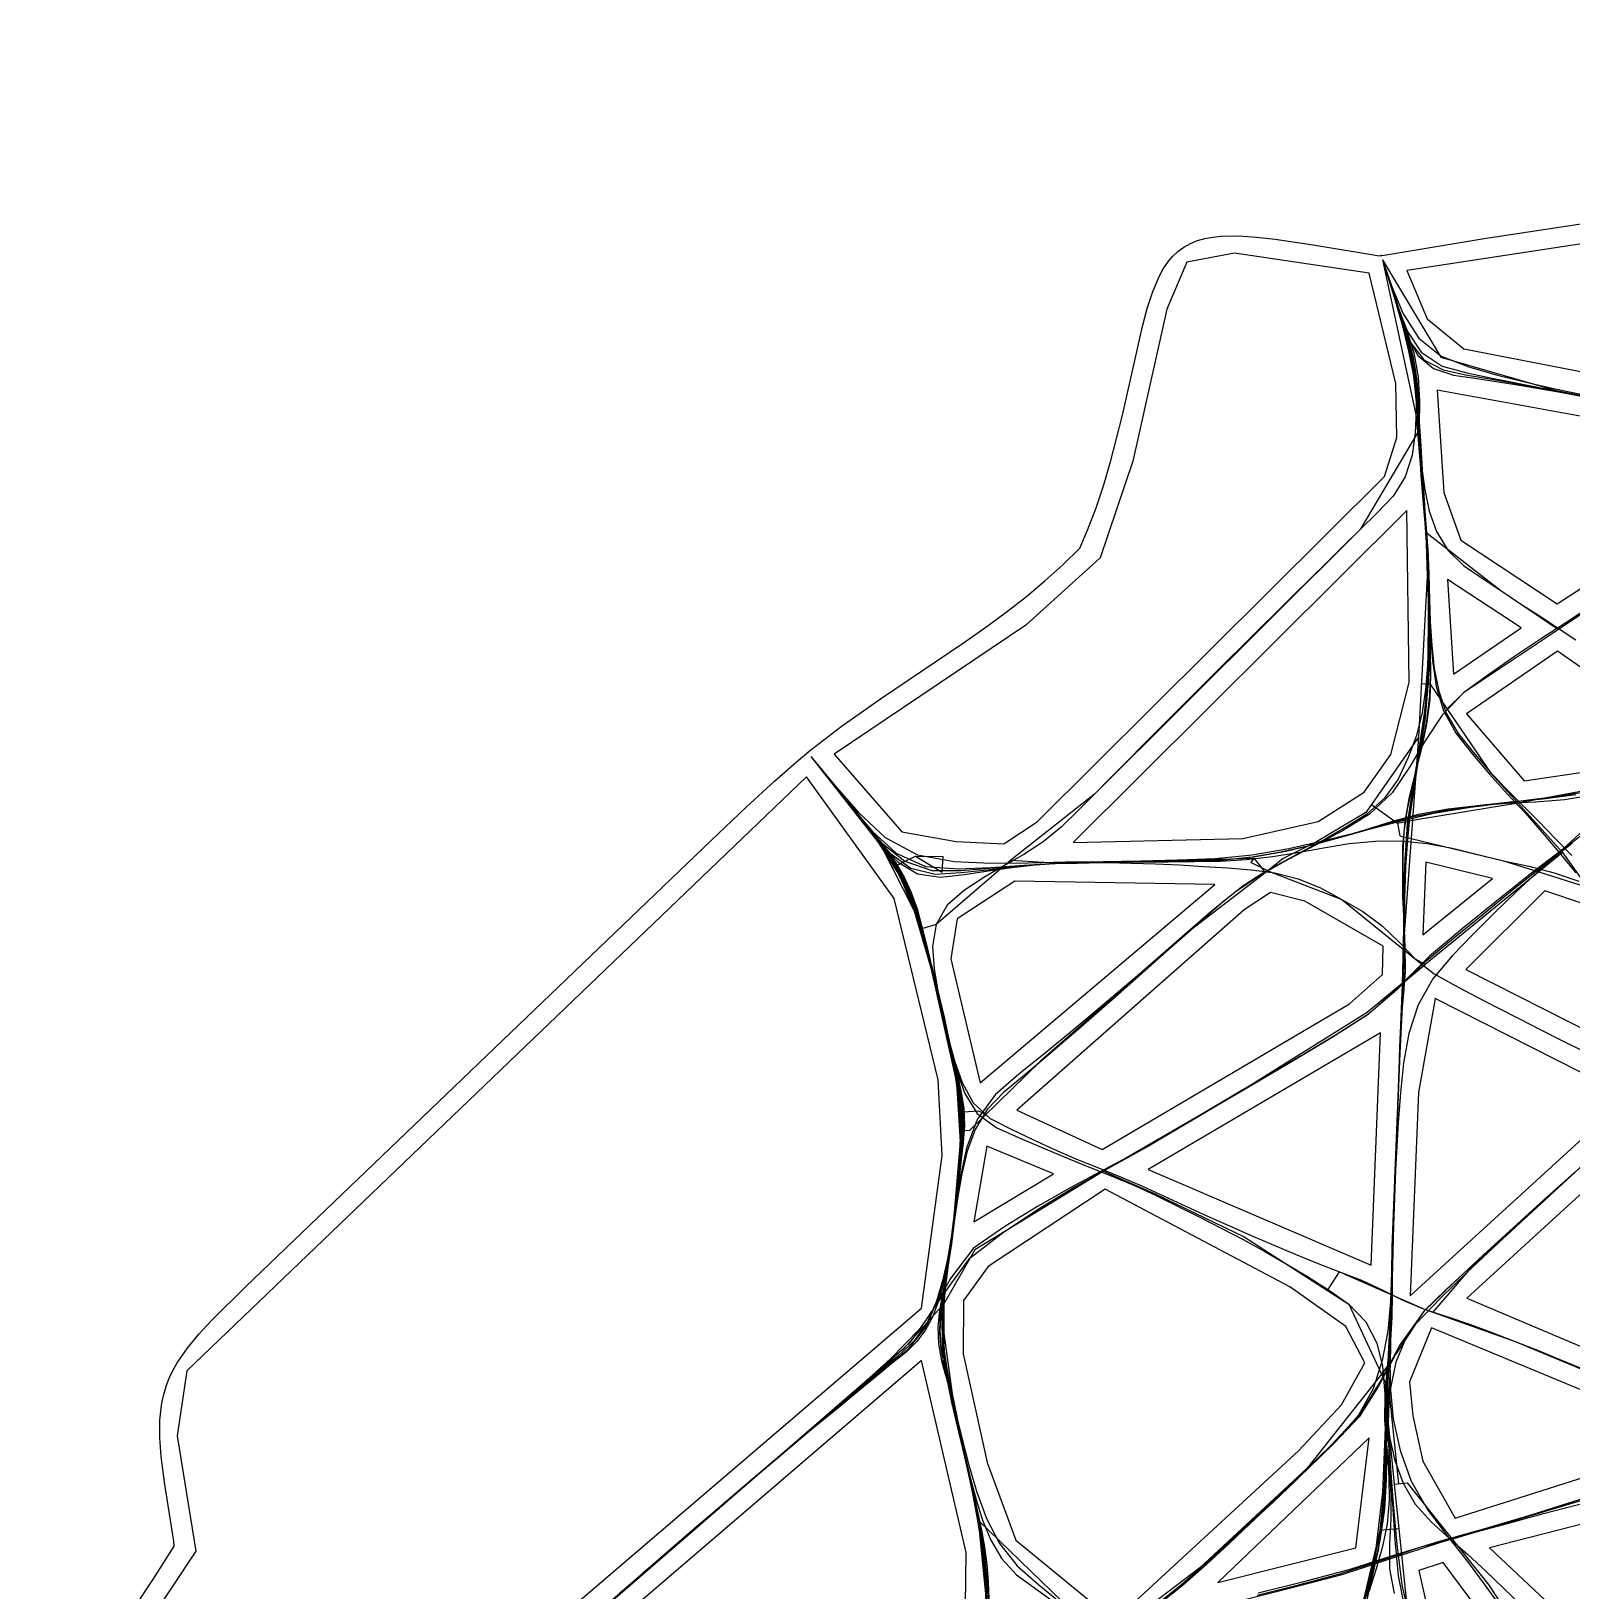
# Model space of a CAD drawing. Header units: metres. Extents: x 465982 to 489928, y 209046 to 231790.
# Drawn here: x 466411 to 471597, y 222026 to 227276 of the extents above; entities that cross this region are included whole.
import ezdxf

# ---------------------------------------------------------------- set-up
doc = ezdxf.new("R2010")
doc.units = ezdxf.units.M
for name, color, linetype in [('ANCHORS_OUTSIDE', 30, 'CONTINUOUS'), ('CELL', 1, 'CONTINUOUS'), ('WOOL_PARCELS', 32, 'CONTINUOUS'), ('WOOL_ROADS_L1', 30, 'CONTINUOUS'), ('WOOL_ROADS_L2', 94, 'CONTINUOUS'), ('WOOL_THREADS', 8, 'CONTINUOUS')]:
    doc.layers.add(name, color=color, linetype=linetype)

msp = doc.modelspace()

# ---------------------------------------------------------------- linework, layer by layer
at = {"layer": 'ANCHORS_OUTSIDE'}
for p in [(470954.68, 226520.677), (469024.875, 224847.694)]:
    msp.add_point(p, dxfattribs=at)
at = {"layer": 'CELL'}
msp.add_lwpolyline([(466616.99, 221756.35), (466822.83, 222066.57), (466891.75, 222175.64), (466891.64, 222193.18), (466860.98, 222383.84), (466848.87, 222478.32), (466844.28, 222540.22), (466844.39, 222600.57), (466846.78, 222629.98), (466850.98, 222658.79), (466857.16, 222686.95), (466865.38, 222714.42), (466875.7, 222741.2), (466888.06, 222767.3), (466902.35, 222792.76), (466936.08, 222841.98), (466975.22, 222889.39), (467017.99, 222935.6), (467132.16, 223048.71), (468700.28, 224551.69), (468817.7, 224663.39), (468912.82, 224751.31), (468985.78, 224815.27), (469035.54, 224856.54), (469137.96, 224935.45), (469270.27, 225028.69), (469552.48, 225218.99), (469631.85, 225275.19), (469696.94, 225323.49), (469760.78, 225373.42), (469823.03, 225425.32), (469883.27, 225479.53), (469941.16, 225536.25), (469966.65, 225595.87), (469995.35, 225671.66), (470021.12, 225748.5), (470044.29, 225826.16), (470084.75, 225983.12), (470151.91, 226282.09), (470167.83, 226342.61), (470186.26, 226400.11), (470208.63, 226452.69), (470221.79, 226476.48), (470236.49, 226498.24), (470252.88, 226517.76), (470271.06, 226534.87), (470291.06, 226549.47), (470312.86, 226561.53), (470336.39, 226571.08), (470361.53, 226578.24), (470388.11, 226583.2), (470415.93, 226586.16), (470474.51, 226587.09), (470535.78, 226583.09), (470598.55, 226575.92), (470725.85, 226557.01), (470949.58, 226520.15), (470965.73, 226521.82), (471301.4, 226577.8), (471894.29, 226668.43)], dxfattribs=at)
at = {"layer": 'WOOL_PARCELS'}
for points in [[(472349.991, 225989.672), (472769.042, 226008.275), (473030.272, 226113.405), (473306.573, 226303.576), (473378.296, 226470.309), (473414.993, 226685.304), (473429.748, 226985.09), (473398.955, 227276.075), (473137.707, 227167.406), (472861.161, 226792.102), (472247.364, 226654.428), (471041.271, 226470.063), (471109.678, 226307.295), (471233.415, 226206.858)], [(469524.92, 224548.115), (469685.369, 224540.8), (469797.425, 224614.532), (470965.953, 225777.186), (471007.353, 225908.691), (471004.401, 226089.543), (470915.185, 226460.954), (470460.921, 226528.434), (470301.196, 226498.628), (470233.874, 226340.391), (470119.012, 225829.07), (470009.596, 225502.816), (469758.572, 225276.919), (469113.357, 224841.838), (469341.231, 224580.328)], [(471547.051, 225347.916), (472270.927, 225818.795), (471871.523, 225935.693), (471143.208, 226067.553), (471165.819, 225723.316), (471222.949, 225562.544)], [(469918.488, 224545.412), (470489.884, 224558.145), (470742.913, 224616.084), (470898.41, 224714.592), (470988.171, 224841.336), (471049.102, 225083.021), (471041.626, 225662.904)], [(471198.655, 225111.19), (471425.839, 225267.003), (471178.917, 225430.52)], [(471436.494, 224752.637), (471808.553, 224807.519), (471942.222, 224914.726), (471548.95, 225188.482), (471242.314, 224978.177)], [(466495.071, 219857.942), (466723.556, 219848.859), (468004.239, 221776.227), (469408.378, 222977.475), (469477.343, 223490.936), (469463.434, 223745.771), (469315.339, 224356.178), (469021.039, 224766.052), (466934.547, 222766.233), (466902.687, 222547.692), (466965.116, 222159.477), (466539.773, 221518.446), (466410.948, 221142.919)], [(471095.947, 224234.121), (471329.993, 224423.514), (471105.366, 224478.354)], [(469605.096, 223735.964), (470395.549, 224403.991), (469722.537, 224415.095), (469528.146, 224288.398), (469506.292, 224152.94)], [(470016.541, 223511.196), (470849.104, 224001.213), (470959.603, 224100.451), (470961.616, 224195.574), (470698.313, 224347.901), (470582.133, 224377.015), (470494.01, 224317.663), (469728.803, 223643.61)], [(471639.848, 224337.55), (471505.785, 224381.917), (471240.65, 224117.86), (471940.23, 223762.608)], [(471052.711, 223018.894), (471787.613, 223689.388), (471137.329, 224019.607), (471081.296, 223702.977)], [(470921.231, 223121.929), (470953.232, 223904.596), (470170.33, 223444.087)], [(472181.897, 222613.82), (472339.12, 222693.45), (472431.888, 222848.732), (472416.83, 222954.182), (472084.745, 223541.994), (471922.957, 223632.098), (471243.562, 223011.278)], [(469583.814, 223268.324), (469852.136, 223429.603), (469628.268, 223522.782)], [(470055.88, 221924.61), (470677.117, 222496.662), (470821.683, 222651.731), (470899.645, 222793.351), (470836.049, 222915.432), (470647.764, 223048.807), (470025.845, 223377.337), (469631.926, 223117.672), (469548.89, 223003.587), (469547.934, 222823.571), (469628.526, 222457.561), (469725.167, 222196.643)], [(471204.589, 222270.241), (472033.294, 222534.359), (471124.908, 222911.055), (471050.967, 222729.726), (471061.588, 222615.014), (471095.315, 222462.634)], [(467999.342, 220351.316), (468760.246, 220869.658), (469275.113, 221285.796), (469458.518, 221489.045), (469552.749, 221712.676), (469558.551, 222154.989), (469407.992, 222801.132), (468061.851, 221646.903), (468037.306, 221362.661)], [(470405.616, 222054.268), (470869.344, 222170.05), (470915.032, 222540.91)], [(471565.398, 221939.81), (471746.29, 221993.218), (472041.995, 222355.707), (471319.342, 222170.549)], [(471140.653, 221834.83), (471339.087, 221885.556), (471163.734, 222121.018), (471082.342, 222094.648)]]:
    msp.add_lwpolyline(points, close=True, dxfattribs=at)
at = {"layer": 'WOOL_ROADS_L1'}
for points in [[(470959.491, 226506.451), (471073.412, 225980.526), (471105.07, 225589.508), (471109.885, 225440.183), (471080.457, 224899.499), (471031.524, 224220.031), (470991.727, 223131.391), (470985.573, 222794.956), (470978.15, 222589.754), (470999.249, 222384.366), (471042.102, 222388.768), (471318.809, 222043.66), (471559.689, 221669.14), (472065.12, 220833.712)], [(469035.578, 224834.526), (469273.203, 224531.431), (469383.285, 224314.359), (469439.202, 224123.032), (469526.167, 223737.13), (469538.337, 223537.692), (469516.724, 223286.751), (469491.716, 223089.555), (469482.557, 222992.282), (469483.324, 222892.592), (469511.522, 222689.3), (469598.789, 222263.793), (469623.625, 222015.31), (469628.832, 221802.004), (469591.158, 221610.374), (469673.484, 221594.189), (469778.622, 221445.158), (469939.73, 221189.585), (470227.326, 220720.988), (470337.839, 220533.76)]]:
    msp.add_lwpolyline(points, dxfattribs=at)
at = {"layer": 'WOOL_ROADS_L2'}
for points in [[(470959.491, 226506.451), (471156.413, 226178.908), (471539.376, 226067.416), (472028.141, 225970.37), (472197.704, 225951.686)], [(471077.253, 225923.613), (470884.872, 225598.499), (469989.817, 224707.804), (469709.076, 224484.884)], [(472389.125, 225804.987), (472021.616, 225576.46), (471552.043, 225262.476)], [(471105.07, 225589.508), (471357.762, 225392.676), (471552.043, 225262.476)], [(471552.043, 225262.476), (471232.119, 225048.556)], [(471089.01, 225079.631), (471120.564, 225077.804), (471324.047, 224778.12), (471414.96, 224678.115)], [(471232.119, 225048.556), (471177.238, 224994.335)], [(471080.457, 224899.499), (470922.539, 224672.699)], [(471414.96, 224678.115), (471855.63, 224760.1)], [(470922.539, 224672.699), (470903.448, 224645.614), (470737.58, 224547.419), (470625.531, 224490.672), (470573.345, 224449.317)], [(470922.539, 224672.699), (471009.912, 224609.46)], [(471060.358, 224619.826), (471414.96, 224678.115)], [(471414.96, 224678.115), (471565.972, 224510.69)], [(471009.912, 224609.46), (471034.016, 224614.424)], [(471009.912, 224609.46), (471018.354, 224566.906)], [(471034.016, 224614.424), (471060.358, 224619.826)], [(471018.354, 224566.906), (471055.893, 224557.926)], [(471055.893, 224557.926), (471366.756, 224483.56), (471486.149, 224446.103)], [(471565.972, 224510.69), (471486.149, 224446.103)], [(471565.972, 224510.69), (471627.139, 224425.339)], [(469309.267, 224460.316), (469388.061, 224499.089)], [(469388.061, 224499.089), (469480.223, 224497.916)], [(469388.061, 224499.089), (469477.194, 224444.729)], [(469709.076, 224484.884), (469456.84, 224268.293)], [(469477.194, 224444.729), (469480.223, 224497.916)], [(469709.076, 224484.884), (469893.707, 224474.37), (470526.614, 224492.423)], [(470526.614, 224492.423), (470516.385, 224476.999)], [(470573.345, 224449.317), (470516.385, 224476.999)], [(470526.614, 224492.423), (470548.578, 224464.02)], [(470548.578, 224464.02), (470564.896, 224442.815)], [(470573.345, 224449.317), (470302.236, 224240.676), (469809, 223809.938), (469569.754, 223575.641)], [(470573.345, 224449.317), (470823.082, 224353.347), (471071.035, 224152.122)], [(471486.149, 224446.103), (471102.765, 224133.893)], [(471486.149, 224446.103), (471648.884, 224395.048)], [(469456.84, 224268.293), (469401.477, 224252.113)], [(471026.052, 224070.336), (471102.765, 224133.893), (471071.035, 224152.122)], [(471026.052, 224070.336), (470907.976, 223972.51), (470471.1, 223700.109), (470020.26, 223437.903)], [(472006.741, 223777.139), (471622.536, 223448.268), (471249.895, 223104.745), (471129.426, 222963.421), (471406.685, 222865.572), (472076.831, 222585.144)], [(469532.28, 223636.956), (469599.908, 223641.083)], [(469599.908, 223641.083), (469623.895, 223628.663)], [(469569.754, 223575.641), (469536.147, 223573.591)], [(470020.26, 223437.903), (469587.519, 223174.005), (469482.557, 222992.282)], [(470020.26, 223437.903), (470194.787, 223362.354), (470493.821, 223216.865), (470774, 223036.933)], [(470774, 223036.933), (470814.367, 223099.789), (471103.241, 222972.662)], [(470774, 223036.933), (470846.478, 222990.387), (470955.992, 222755.3)], [(469482.557, 222992.282), (469349.536, 222842.167), (467999.439, 221673.833), (467829.227, 221390.039)], [(471103.241, 222972.662), (471129.426, 222963.421)], [(470985.573, 222794.956), (470955.992, 222755.3)], [(470955.992, 222755.3), (470706.263, 222438.156), (470344.239, 222103.048), (470026.08, 221860.994)], [(470955.992, 222755.3), (470980.956, 222701.71)], [(470980.956, 222701.71), (471013.407, 222385.821)], [(471193.497, 222199.948), (471755.603, 222367.888), (472178.349, 222547.591)], [(470999.249, 222384.366), (471014.602, 222234.915)], [(469598.789, 222263.793), (469951.578, 221920.792), (470026.08, 221860.994)], [(471014.602, 222234.915), (470950.335, 222228.313), (470821.076, 221680.873)], [(471014.602, 222234.915), (471047.989, 221909.9), (471178.822, 221342.469)], [(470924.932, 222120.725), (471023.35, 222149.757)]]:
    msp.add_lwpolyline(points, dxfattribs=at)
at = {"layer": 'WOOL_THREADS'}
for points in [[(470959.491, 226506.451), (470983.381, 226433.867), (471006.578, 226363.056), (471028.656, 226293.171), (471048.86, 226222.378), (471063.834, 226149.802), (471071.835, 226075.333), (471073.069, 225999.749), (471069.555, 225924.163), (471059.01, 225849.013), (471036.116, 225776.294), (470995.555, 225710.884), (470940.95, 225654.011), (470884.872, 225598.499), (470828.634, 225543.146), (470772.396, 225487.786), (470716.185, 225432.4), (470660.007, 225376.976), (470603.868, 225321.511), (470547.772, 225266.002), (470491.722, 225210.444), (470435.722, 225154.833), (470379.774, 225099.166), (470323.881, 225043.442), (470268.044, 224987.659), (470212.269, 224931.816), (470156.558, 224875.91), (470100.914, 224819.937), (470045.338, 224763.898), (469989.817, 224707.804), (469934.275, 224651.726), (469878.114, 224596.287), (469817.243, 224547.138), (469752.282, 224504.394), (469685.054, 224465.809), (469618.042, 224427.194), (469553.11, 224384.873), (469493.889, 224334.42), (469456.84, 224268.293), (469444.947, 224194.573), (469450.004, 224119.864), (469462.546, 224045.804), (469477.819, 223972.138), (469494.194, 223898.189), (469510.789, 223824.248), (469526.639, 223750.19), (469538.747, 223675.719), (469543.672, 223600.579), (469542.203, 223524.97), (469535.82, 223449.287), (469527.986, 223373.666), (469519.265, 223298.296), (469509.114, 223222.714), (469496.542, 223147.86), (469480.207, 223073.655), (469458.235, 223000.475), (469427.479, 222930.178), (469382.957, 222867.142), (469325.81, 222813.004), (469265.275, 222761.499), (469204.479, 222710.376), (469143.638, 222659.249), (469082.966, 222608.224), (469022.221, 222557.03), (468961.53, 222505.764), (468900.908, 222454.408), (468840.516, 222403.056), (468780.14, 222351.548), (468719.793, 222299.915), (468659.494, 222248.166), (468599.44, 222196.473), (468539.358, 222144.614), (468479.346, 222092.672), (468419.319, 222040.584), (468359.479, 221988.536)], [(470959.491, 226506.451), (470983.64, 226432.908), (471007.054, 226361.064), (471029.267, 226289.96), (471049.595, 226217.763), (471065.017, 226143.749), (471074.277, 226068.031), (471078.527, 225991.177), (471082.228, 225914.281), (471086.093, 225837.599), (471091.057, 225760.878), (471097.045, 225684.12), (471103.423, 225607.271), (471109.106, 225529.972), (471112.508, 225452.173), (471113.688, 225374.098), (471113.97, 225295.971), (471113.186, 225217.475), (471110.61, 225138.88), (471104.582, 225060.47), (471093.013, 224982.332), (471073.594, 224905.304), (471046.23, 224830.529), (471011.855, 224758.516), (470966.011, 224693.785), (470906.814, 224640.374), (470838.666, 224597.203), (470768.604, 224557.461), (470698.294, 224518.756), (470627.464, 224480.824), (470557.256, 224441.403), (470489.607, 224397.411), (470425.589, 224347.717), (470364.113, 224294.032), (470302.925, 224239.87), (470241.766, 224185.63), (470180.633, 224131.421), (470119.481, 224077.293), (470058.074, 224023.202), (469996.469, 223969.247), (469934.715, 223915.383), (469872.759, 223861.769), (469810.338, 223808.511), (469747.357, 223755.769), (469684.297, 223703.052), (469628.444, 223645.637), (469588.325, 223578.548), (469561.846, 223505.286), (469543.751, 223429.445), (469530.383, 223352.926), (469519.368, 223275.858), (469508.584, 223198.724), (469497.589, 223121.562), (469487.21, 223044.544), (469479.983, 222967.161), (469479.272, 222889.053), (469486.625, 222810.522), (469500.701, 222732.209), (469516.355, 222654.007), (469532.758, 222575.817), (469549.344, 222497.705), (469565.748, 222419.461), (469581.585, 222341.039), (469596.097, 222262.312), (469608.17, 222183.352), (469616.943, 222103.764), (469621.721, 222024.026)], [(470959.491, 226506.451), (471005.63, 226365.89), (471045.809, 226224.704), (471071.53, 226079.724), (471083.038, 225932.249), (471091.485, 225784.484), (471101.545, 225636.745), (471110.777, 225488.65), (471114.837, 225340.243), (471114.743, 225192.077), (471108.249, 225044.101), (471091.471, 224897.036), (471067.069, 224750.828), (471044.609, 224604.73), (471034.43, 224456.909), (471030.267, 224308.299), (471029.786, 224159.383), (471025.428, 224010.79), (471018.321, 223862.177), (471012.37, 223713.28), (471006.616, 223564.559), (471001.018, 223415.686), (470995.751, 223266.943), (470990.837, 223118.098), (470986.361, 222969.341), (470979.234, 222821.041), (470972.503, 222672.933), (470969.803, 222524.404), (470965.686, 222375.707), (470950.558, 222227.319), (470921.554, 222080.979), (470884.915, 221935.869)], [(470959.491, 226506.451), (471016.671, 226326.15), (471060.727, 226142.74), (471081.796, 225954.619), (471094.875, 225765.829), (471108.066, 225576.954), (471116.689, 225387.869), (471116.372, 225198.365), (471104.742, 225009.194), (471076.473, 224821.867), (471049.321, 224634.245), (471035.654, 224444.948), (471030.081, 224254.919), (471026.068, 224065.344), (471018.274, 223875.883), (471011.149, 223686.082), (471004.037, 223496.276), (470997.244, 223306.346), (470990.957, 223116.385), (470984.913, 222926.47), (470974.805, 222737.003), (470968.001, 222547.582), (470960.168, 222357.744), (470936.884, 222168.739), (470897.703, 221982.75)], [(470959.491, 226506.451), (471013.977, 226340.38), (471057.768, 226172.027), (471078.836, 225999.015), (471090.113, 225824.951), (471102.368, 225651.007), (471113.955, 225476.816), (471118.598, 225302.361), (471115.813, 225127.597), (471099.389, 224953.703), (471069.569, 224781.494), (471042.882, 224609.066), (471032.602, 224434.504), (471030.693, 224259.377), (471029.685, 224084.841), (471021.173, 223910.574), (471013.557, 223735.969), (471006.576, 223561.224), (471000.359, 223386.206), (470995.216, 223211.12), (470990.568, 223036.034), (470983.77, 222861.24), (470975.731, 222686.446), (470973.391, 222511.34), (470967.976, 222336.182), (470945.319, 222162.162), (470906.265, 221991.438)], [(470959.491, 226506.451), (471009.988, 226353.331), (471052.717, 226198.9), (471077.646, 226040.515), (471088.203, 225879.788), (471097.853, 225718.964), (471109.483, 225558.228), (471116.625, 225397.14), (471117.44, 225235.673), (471111.766, 225074.169), (471094.289, 224913.212), (471067.855, 224753.226), (471043.992, 224593.348), (471034.171, 224431.888), (471031.447, 224269.839), (471029.931, 224108.21), (471022.463, 223946.501), (471015.768, 223784.689), (471009.12, 223622.764), (471002.803, 223460.863), (470996.863, 223298.772), (470991.401, 223136.62), (470986.619, 222974.596), (470979.32, 222812.88), (470973.131, 222651.17), (470971.472, 222489.142), (470965.778, 222326.937), (470943.929, 222166.145), (470908.543, 222008.098)], [(470959.491, 226506.451), (470984.724, 226430.054), (471009.35, 226355.435), (471033.05, 226281.536), (471054.753, 226207.109), (471070.435, 226131.048), (471078.68, 226053.562), (471081.2, 225975.005), (471083.568, 225896.62), (471087.099, 225818.382), (471092.753, 225740.406), (471099.889, 225662.519), (471107.295, 225584.583), (471113.167, 225506.691), (471116.151, 225428.452), (471117.111, 225350.088), (471118.145, 225271.932), (471119.43, 225193.898), (471120.26, 225115.833), (471117.368, 225038.198), (471108.934, 224961.244), (471093.947, 224884.98), (471075.951, 224809.206), (471059.616, 224732.943), (471043.15, 224657.458), (471031.632, 224581.047), (471028.129, 224503.719), (471027.743, 224425.711), (471028.191, 224347.539), (471031.22, 224269.562), (471035.185, 224192.081), (471035.639, 224115.014), (471030.527, 224037.791), (471023.01, 223960.619), (471018.199, 223883.02), (471015.64, 223805.02), (471012.956, 223726.854), (471010.029, 223648.65), (471006.879, 223570.543), (471003.685, 223492.284), (471000.518, 223413.966), (470997.363, 223335.872), (470994.27, 223257.873), (470991.533, 223179.831), (470990.782, 223101.95), (470991.671, 223024.46), (470990.96, 222947.209), (470986.702, 222870.557), (470977.386, 222794.077), (470969.762, 222717.388), (470966.926, 222640.072), (470969.362, 222562.962), (470975.72, 222485.432), (470981.184, 222407.738), (470982.012, 222329.589), (470975.441, 222251.733), (470959.632, 222175.289), (470938.101, 222100.117), (470915.068, 222025.2)], [(470959.491, 226506.451), (470985.925, 226425.857), (471012.56, 226347.435), (471040.132, 226270.396), (471065.229, 226192.763), (471079.594, 226112.536), (471083.76, 226030.357), (471083.065, 225947.552), (471084.241, 225864.597), (471088.192, 225781.693), (471095.335, 225698.82), (471104.29, 225615.886), (471112.139, 225532.351), (471116.143, 225448.136), (471117.194, 225363.625), (471118.327, 225279.058), (471120.056, 225194.681), (471121.58, 225110.302), (471118.707, 225026.304), (471107.818, 224943.38), (471090.406, 224861.346), (471069.178, 224779.849), (471049.552, 224698.18), (471034.409, 224616.001), (471027.43, 224532.432), (471026.711, 224447.71), (471027.425, 224362.712), (471031.004, 224277.999), (471035.176, 224193.556), (471035.4, 224109.569), (471029.391, 224025.603), (471021.528, 223941.816), (471016.579, 223857.78), (471014.084, 223773.414), (471011.337, 223688.976), (471008.152, 223604.624), (471004.77, 223520.325), (471001.329, 223436.18), (470997.871, 223351.965), (470994.404, 223267.643), (470991.316, 223183.234), (470990.469, 223098.913), (470991.217, 223015.015), (470989.307, 222931.497), (470982.332, 222848.745), (470974.224, 222766.432), (470967.248, 222683.902), (470966.842, 222600.905), (470973.097, 222517.828), (470981.555, 222434.692), (470987.258, 222351.32), (470987.465, 222267.499), (470983.028, 222183.778), (470983.591, 222099.752), (470998.466, 222016.736)], [(470959.491, 226506.451), (470986.82, 226424.056), (471013.696, 226343.544), (471039.764, 226263.628), (471061.866, 226182.699), (471075.596, 226099.839), (471081.877, 226015.41), (471084.058, 225930.183), (471087.002, 225844.843), (471091.754, 225759.107), (471098.552, 225673.316), (471106.278, 225587.402), (471112.561, 225501.501), (471116.246, 225415.366), (471118.235, 225329.091), (471121.379, 225242.938), (471127.696, 225156.784), (471140.541, 225071.494), (471165.003, 224988.35), (471207.145, 224911.833), (471262.433, 224842.245), (471319.866, 224774.358), (471379.466, 224709.074), (471439.619, 224644.666), (471497.4, 224578.04), (471554.131, 224510.646), (471610.491, 224442.995)], [(470959.491, 226506.451), (470984.093, 226431.589), (471007.978, 226358.388), (471030.694, 226285.833), (471051.466, 226212.355), (471067.017, 226137.218), (471076.016, 226060.804), (471079.706, 225983.347), (471082.871, 225905.956), (471086.588, 225828.773), (471091.787, 225751.64), (471098.358, 225674.423), (471105.572, 225597.099), (471111.568, 225519.865), (471115.376, 225442.328), (471117.601, 225364.461), (471120.494, 225286.565), (471125.311, 225208.634), (471133.87, 225130.89), (471148.877, 225054.262), (471174.147, 224979.985), (471214.059, 224911.477), (471264.973, 224848.872), (471317.638, 224787.703), (471372.681, 224729.304), (471428.996, 224672.586), (471485.471, 224615.776), (471541.199, 224558.432), (471597.477, 224501.597)], [(470959.491, 226506.451), (470982.586, 226436.542), (471005.125, 226368.392), (471026.894, 226301.333), (471047.358, 226233.722), (471063.643, 226164.699), (471074.291, 226094.124), (471080.011, 226022.179), (471082.986, 225949.495), (471086.686, 225876.749), (471092.296, 225804.009), (471101.62, 225731.749), (471116.83, 225660.501), (471141.265, 225591.738), (471179.493, 225529.499), (471232.365, 225477.564), (471294.616, 225434.494), (471357.762, 225392.676), (471421.007, 225351.005), (471484.362, 225309.681), (471547.64, 225268.464), (471610.425, 225226.582)], [(470959.491, 226506.451), (470981.62, 226438.578), (471002.928, 226372.507), (471023.548, 226307.638), (471046.374, 226243.661), (471078.993, 226184.013), (471131.76, 226140.503), (471198.436, 226118.31), (471270.452, 226107.65), (471342.575, 226097.281), (471414.573, 226085.913), (471486.344, 226073.714), (471557.889, 226060.761), (471629.367, 226047.203)], [(470959.491, 226506.451), (470982.561, 226434.511), (471004.5, 226364.224), (471026.231, 226295.054), (471054.112, 226227.994), (471098.446, 226170.136), (471163.763, 226135.632), (471238.695, 226119.783), (471314.255, 226106.81), (471389.731, 226093.824), (471465.177, 226080.161), (471540.677, 226066.011), (471616.179, 226051.548)], [(470959.491, 226506.451), (470986.005, 226423.833), (471012.824, 226343.361), (471044.312, 226265.521), (471090.209, 226195.54), (471160.053, 226148.464), (471243.798, 226125.726), (471328.895, 226107.972), (471414.157, 226091.263), (471499.344, 226074.816), (471584.329, 226058.38), (471669.258, 226041.814)], [(470959.491, 226506.451), (470992.231, 226413.324), (471029.721, 226324.119), (471082.034, 226243.191), (471157.667, 226181.8), (471250.582, 226146.138), (471346.373, 226118.572), (471443.13, 226094.599), (471540.302, 226072.546), (471637.783, 226051.708)], [(470959.491, 226506.451), (470992.679, 226402.804), (471023.857, 226300.169), (471050.594, 226196.14), (471068.548, 226089.997), (471077.645, 225981.794), (471084.617, 225873.454), (471091.667, 225765.019), (471099.878, 225656.546), (471107.759, 225548.038), (471112.685, 225439.204), (471114.544, 225330.039), (471114.877, 225220.973), (471112.952, 225111.776), (471105.574, 225003.173), (471090.783, 224895.244), (471071.703, 224787.722), (471053.834, 224680.298), (471040.235, 224572.507), (471034.238, 224463.783), (471031.068, 224354.365), (471030.465, 224244.933), (471029.938, 224135.771), (471026.178, 224026.551), (471020.81, 223917.452), (471016.574, 223808.187), (471012.283, 223698.713), (471007.968, 223589.386), (471003.764, 223479.927), (470999.791, 223370.408), (470996.133, 223260.636), (470992.939, 223150.609), (470990.743, 223040.686), (470988.15, 222931.121), (470984.72, 222822.06), (470985.016, 222713.207), (470995.07, 222604.616), (471018.703, 222497.84), (471056.454, 222395), (471110.852, 222299.225), (471177.499, 222211.236), (471245.236, 222124.076), (471311.33, 222035.325), (471376.18, 221945.598)], [(470959.491, 226506.451), (470996.803, 226392.156), (471031.6, 226278.558), (471060.032, 226163.306), (471075.902, 226045.187), (471082.985, 225925.425), (471089.569, 225805.451), (471098.2, 225685.759), (471107.735, 225566.107), (471113.834, 225446.269), (471116.095, 225326.033), (471116.421, 225205.77), (471113.406, 225085.602), (471103.19, 224965.766), (471084.63, 224846.602), (471063.345, 224727.759), (471044.201, 224609.457), (471034.582, 224489.651), (471030.598, 224368.859), (471030.407, 224248.216), (471030.408, 224127.916), (471026.174, 224007.347), (471019.967, 223886.622), (471014.969, 223765.512), (471010.019, 223644.155), (471005.193, 223523.056), (471000.523, 223402.195), (470996.171, 223281.68), (470992.349, 223161.029), (470989.954, 223040.346), (470986.316, 222920.021), (470979.985, 222800.039), (470975.345, 222679.906), (470977.239, 222559.469), (470984.829, 222438.727), (470993.6, 222318.136), (471001.586, 222197.43), (471012.357, 222076.686), (471036.159, 221957.304)], [(470959.491, 226506.451), (471000.576, 226377.204), (471037.278, 226247.806), (471063.796, 226115.802), (471077.238, 225981.167), (471086.573, 225846.312), (471095.699, 225711.009), (471105.194, 225575.706), (471111.696, 225440.21), (471113.449, 225304.213), (471111.768, 225167.957), (471105.175, 225031.965), (471090.695, 224896.976), (471070.155, 224762.608), (471050.156, 224628.47), (471038.689, 224493.051), (471033.426, 224356.574), (471032.532, 224220.036), (471030.032, 224083.75), (471023.138, 223947.69), (471017.277, 223811.558), (471011.579, 223675.294), (471006.032, 223539.051), (471000.809, 223402.951), (470996.084, 223267.197), (470991.983, 223131.356), (470988.646, 222995.684), (470983.437, 222860.342), (470977.834, 222724.954), (470978.199, 222589.271), (470985.423, 222453.386), (470995.624, 222317.646), (471007.337, 222181.952), (471024.316, 222046.356), (471054.455, 221912.062)], [(471668.524, 225344.465), (471580.403, 225286.58), (471491.955, 225229.34), (471404.207, 225170.689), (471317.161, 225110.989), (471232.119, 225048.556), (471160.495, 224973.482), (471103.027, 224887.62), (471050.016, 224798.481), (470991.77, 224712.388), (470916.222, 224640.792), (470826.921, 224585.559), (470734.583, 224535.722), (470641.689, 224487.507), (470550.254, 224436.556), (470463.282, 224377.98), (470381.724, 224311.049), (470301.737, 224241.959), (470222.036, 224172.523), (470142.289, 224103.182), (470062.151, 224034.255), (469981.34, 223965.96), (469899.926, 223898.48), (469817.958, 223831.645), (469735.732, 223764.991), (469655.628, 223695.913), (469594.95, 223612.581), (469559.775, 223516.105), (469538.147, 223415.712), (469522.846, 223314.202), (469508.095, 223212.413), (469490.045, 223111.329), (469464.342, 223012.33), (469424.17, 222918.231), (469361.247, 222836.661), (469281.602, 222768.391), (469200.122, 222702.071), (469118.933, 222635.508), (469037.987, 222568.407), (468957.256, 222500.879), (468876.89, 222433.164), (468796.715, 222365.163), (468716.644, 222296.858), (468636.769, 222228.369), (468557.079, 222159.732), (468477.393, 222090.821), (468397.805, 222021.756)], [(469035.578, 224834.526), (469067.562, 224794.991), (469098.375, 224756.884), (469127.884, 224720.334), (469156.649, 224684.626), (469185.046, 224649.308), (469213.313, 224613.856), (469241.273, 224578.253), (469268.678, 224542.636), (469295.455, 224506.133), (469320.442, 224468.499), (469343.214, 224428.862), (469363.429, 224387.326), (469380.637, 224343.855), (469395.442, 224298.741), (469408.61, 224252.92), (469420.954, 224207.172), (469432.48, 224161.257), (469443.64, 224115.389), (469454.504, 224069.236), (469465.239, 224022.996), (469475.861, 223976.924), (469486.477, 223930.578), (469497.059, 223884.327), (469507.626, 223837.913), (469518.069, 223791.504), (469528.313, 223745.042), (469537.039, 223698.442), (469542.898, 223651.431), (469545.136, 223604.329), (469544.505, 223556.907), (469541.689, 223509.196), (469537.296, 223461.564), (469532.537, 223413.754), (469527.6, 223366.024), (469522.429, 223318.436), (469516.844, 223270.888), (469510.564, 223223.388), (469503.555, 223176.403), (469495.567, 223129.663), (469486.326, 223083.243), (469475.235, 223037.082), (469461.588, 222991.734), (469444.336, 222947.188), (469421.754, 222904.556), (469392.531, 222864.791), (469356.282, 222828.956), (469314.862, 222796.137), (469273.639, 222763.23), (469232.544, 222729.984), (469191.621, 222696.592), (469150.87, 222663.078), (469110.252, 222629.488), (469069.602, 222595.704), (469029.187, 222561.977), (468988.734, 222528.085), (468948.456, 222494.213), (468908.337, 222460.366), (468868.211, 222426.406), (468828.071, 222392.333), (468788.126, 222358.333), (468748.106, 222324.182), (468708.294, 222290.122), (468668.527, 222256.02), (468628.708, 222221.795), (468588.949, 222187.547), (468549.365, 222153.38), (468509.771, 222119.138), (468470.282, 222084.921), (468430.801, 222050.653), (468391.349, 222016.354)], [(469035.578, 224834.526), (469081.95, 224777.246), (469127.303, 224721.223), (469171.9, 224666.041), (469216.26, 224610.698), (469259.958, 224554.808), (469301.533, 224497.625), (469339.067, 224437.523), (469370.239, 224373.666), (469394.615, 224306.058), (469413.944, 224236.563), (469431.421, 224166.602), (469448.099, 224096.719), (469464.422, 224026.762), (469480.641, 223956.885), (469496.853, 223887.4), (469513.211, 223817.793), (469529.334, 223748.273), (469541.866, 223678.197), (469546.903, 223607.385), (469545.225, 223536.178), (469538.728, 223464.924), (469531.277, 223393.398), (469523.41, 223322.015), (469514.919, 223250.75), (469505.173, 223180.156), (469493.955, 223110.103), (469481.961, 223040.544), (469472.392, 222970.637), (469469.187, 222899.802), (469474.611, 222828.433), (469488.405, 222757.317), (469505.436, 222686.385), (469522.383, 222615.606), (469539.156, 222544.744), (469556.03, 222473.84), (469573.333, 222403.219), (469591.946, 222333.115), (469613.547, 222263.635), (469640.974, 222196.366), (469678.286, 222133.882), (469728.132, 222080.031), (469788.231, 222035.56), (469848.618, 221991.561)], [(469035.578, 224834.526), (469073.514, 224787.652), (469110.221, 224742.262), (469146.002, 224697.933), (469181.352, 224654.238), (469216.754, 224610.672), (469252.258, 224567.116), (469287.187, 224522.939), (469320.06, 224477.218), (469349.05, 224428.496), (469373.351, 224376.626), (469392.732, 224321.98), (469407.792, 224265.725), (469422.074, 224209.576), (469435.39, 224153.328), (469448.363, 224097.293), (469461.311, 224041.284), (469474.148, 223984.957), (469486.981, 223928.585), (469500.139, 223872.306), (469513.874, 223816.254), (469528.533, 223760.502), (469541.86, 223704.888), (469550.659, 223648.731), (469552.235, 223591.994), (469548.33, 223535.148), (469541.23, 223478.25), (469534.254, 223421.224), (469528.086, 223364.272), (469522.146, 223307.316), (469515.712, 223250.172), (469508.379, 223193.628), (469499.833, 223137.526), (469489.953, 223081.891), (469478.69, 223026.321), (469468.307, 222970.678), (469462.875, 222913.979), (469465.033, 222856.996), (469474.889, 222799.872), (469490.554, 222743.472), (469505.677, 222686.612), (469519.501, 222629.636), (469532.785, 222572.441), (469545.916, 222515.459), (469559.116, 222458.308), (469572.183, 222401.294), (469584.948, 222344.353), (469597.513, 222287.298), (469609.331, 222229.966), (469619.852, 222172.209), (469627.567, 222114.299), (469632.105, 222055.893), (469634.087, 221996.829)], [(469035.578, 224834.526), (469068.472, 224793.889), (469100.139, 224754.755), (469130.564, 224717.09), (469160.298, 224680.227), (469189.931, 224643.568), (469219.429, 224606.874), (469248.934, 224569.785), (469278.352, 224532.419), (469307.024, 224493.894), (469333.39, 224453.244), (469356.774, 224410.413), (469376.633, 224365.191), (469392.837, 224317.943), (469406.037, 224269.46), (469418.582, 224220.908), (469430.395, 224172.423), (469442.023, 224124.04), (469453.293, 224075.635), (469464.394, 224027.438), (469475.432, 223979.37), (469486.523, 223931.01), (469497.699, 223882.784), (469508.906, 223834.317), (469520.174, 223785.829), (469531.589, 223737.089), (469541.501, 223688.072), (469547.387, 223638.524), (469548.772, 223588.499), (469546.576, 223538.259), (469542.11, 223487.965), (469536.434, 223437.595), (469530.727, 223387.275), (469525.075, 223336.956), (469519.594, 223286.644), (469513.36, 223236.488), (469506.553, 223187.035), (469498.999, 223137.807), (469490.727, 223088.947), (469481.903, 223040.354), (469474.222, 222991.564), (469469.358, 222942.133), (469468.718, 222892.162), (469472.631, 222841.641), (469481.499, 222790.619), (469493.803, 222739.697), (469505.923, 222688.572), (469517.795, 222637.483), (469529.563, 222586.264), (469541.208, 222535.153), (469552.857, 222483.828), (469564.347, 222432.562), (469575.711, 222381.108), (469586.709, 222329.695), (469597.25, 222278.04), (469607.036, 222226.271), (469615.729, 222174.134), (469622.316, 222121.809), (469626.862, 222068.806), (469629.647, 222015.35)], [(469035.578, 224834.526), (469087.223, 224770.68), (469137.533, 224708.465), (469187.107, 224647.007), (469236.292, 224585.169), (469283.975, 224522.521), (469327.605, 224456.952), (469364.125, 224386.892), (469392.421, 224312.674), (469414.073, 224235.982), (469433.367, 224158.664), (469451.713, 224081.281), (469469.609, 224004.167), (469487.443, 223926.92), (469505.802, 223849.885), (469526.435, 223773.647), (469553.209, 223699.59), (469595.256, 223633.013), (469659.03, 223584.98), (469734.512, 223551.342), (469811.196, 223519.424), (469887.732, 223487.168), (469964.302, 223455.71), (470040.98, 223424.764), (470117.531, 223393.104), (470193.053, 223358.553), (470267.886, 223322.223), (470342.337, 223285.014), (470416.442, 223246.995), (470490.145, 223208.062), (470563.346, 223168.022), (470635.917, 223126.639), (470707.662, 223083.629), (470778.243, 223038.723), (470846.478, 222990.387), (470903.6, 222931.197), (470940.925, 222859.546), (470959.728, 222781.746), (470966.806, 222701.888), (470972.902, 222622.018), (470983.52, 222542.561), (471001.263, 222463.864), (471029.036, 222388.097), (471069.887, 222317.923), (471124.116, 222256.86), (471185.17, 222202.046), (471246.785, 222147.813), (471307.036, 222091.718), (471366.449, 222034.259), (471426.837, 221977.63)], [(469035.578, 224834.526), (469085.179, 224773.225), (469133.536, 224713.438), (469181.118, 224654.416), (469228.241, 224595.151), (469274.264, 224535.118), (469317.164, 224472.578), (469353.927, 224405.659), (469383.025, 224334.385), (469405.849, 224260.009), (469425.758, 224185.285), (469444.396, 224109.931), (469462.443, 224034.497), (469480.333, 223959.108), (469498.723, 223884.176), (469519.226, 223809.622), (469545.251, 223736.794), (469582.058, 223668.991), (469638.604, 223615.884), (469709.765, 223579.367), (469782.542, 223544.913), (469855.711, 223511.242), (469929.499, 223479.364), (470003.738, 223449.117), (470078.136, 223419.379), (470151.806, 223387.811), (470224.926, 223354.316), (470297.963, 223320.723), (470371.047, 223287.347), (470444.246, 223254.36), (470517.642, 223221.964), (470591.31, 223190.359), (470665.311, 223159.421), (470739.659, 223129.209), (470814.367, 223099.789), (470889.334, 223071.05), (470960.842, 223037.916), (471030.632, 223002.784), (471103.241, 222972.662), (471179.385, 222948.074), (471255.673, 222922.625), (471331.41, 222894.702), (471406.685, 222865.572), (471481.572, 222835.491), (471556.27, 222804.916), (471630.829, 222773.997)], [(469035.578, 224834.526), (469085.502, 224772.83), (469134.084, 224712.566), (469181.515, 224652.887), (469228.328, 224592.725), (469275.939, 224533.462), (469329.138, 224478.804), (469394.917, 224439.334), (469472.054, 224427.751), (469552.266, 224437.357), (469632.083, 224449.654), (469711.901, 224460.851), (469791.787, 224469.812), (469872.159, 224475.263), (469952.85, 224477.482), (470033.794, 224477.161), (470114.824, 224475.825), (470195.816, 224473.366), (470276.661, 224469.415), (470357.348, 224463.81), (470437.889, 224459.377), (470518.076, 224453.31), (470597.672, 224442.392), (470675.862, 224422.798), (470750.912, 224391.945), (470823.082, 224353.347), (470893.928, 224312.361), (470958.594, 224264.339), (471015.973, 224209.115), (471071.035, 224152.122), (471133.37, 224102.917), (471203.935, 224063.505), (471275.916, 224025.789), (471348.136, 223988.484), (471420.469, 223951.368), (471492.9, 223914.406), (471565.418, 223877.58), (471638.024, 223840.889)], [(469035.578, 224834.526), (469089.969, 224767.124), (469142.886, 224701.207), (469194.959, 224635.725), (469247.527, 224570.389), (469303.938, 224508.286), (469371.417, 224458.569), (469453.623, 224438.093), (469541.152, 224443.328), (469628.335, 224453.19), (469715.317, 224463.144), (469802.352, 224471.35), (469889.431, 224476.515), (469976.828, 224478.853), (470064.31, 224479.564), (470151.766, 224479.913), (470239.222, 224480.169), (470326.928, 224480.606), (470414.725, 224481.885), (470502.106, 224487.59), (470588.795, 224497.615), (470674.927, 224511.339), (470761.11, 224527.007), (470847.866, 224540.978), (470935.642, 224549.05), (471022.221, 224550.486), (471108.426, 224541.44), (471195.151, 224525.601), (471280.959, 224504.652), (471366.756, 224483.56), (471452.741, 224465.036), (471537.282, 224442.27), (471620.498, 224414.731)], [(469035.578, 224834.526), (469096.307, 224758.907), (469155.629, 224684.652), (469215.016, 224611.19), (469277.887, 224540.763), (469352.02, 224482.316), (469442.148, 224451.009), (469540.27, 224451.022), (469638.29, 224458.108), (469736.078, 224466.398), (469833.893, 224473.463), (469931.924, 224477.647), (470030.095, 224479.366), (470128.344, 224480.529), (470226.64, 224481.759), (470324.973, 224483.567), (470423.318, 224487.051), (470521.154, 224496.748), (470617.909, 224513.058), (470713.29, 224534.887), (470807.473, 224561.137), (470901.307, 224587.916), (470993.508, 224616.229), (471085.877, 224641.776), (471181.216, 224658.395), (471278.975, 224669.927), (471376.88, 224676.98), (471474.685, 224681.962), (471572.474, 224689.382), (471669.296, 224704.911)], [(469035.578, 224834.526), (469104.439, 224748.517), (469172.5, 224664.033), (469242.973, 224581.642), (469323.067, 224509.128), (469421.614, 224463.647), (469531.783, 224456.574), (469642.142, 224460.991), (469752.27, 224468.39), (469862.546, 224474.899), (469973.224, 224478.354), (470083.965, 224479.769), (470194.686, 224480.778), (470305.302, 224482.122), (470415.811, 224485.505), (470525.61, 224496.425), (470634.167, 224515.513), (470741.424, 224541.183), (470847.699, 224571.095), (470954.065, 224600.869), (471059.518, 224630.948), (471167.561, 224652.501), (471278.114, 224668.941), (471388.894, 224681.309), (471499.769, 224692.424), (471610.627, 224706.849)], [(469035.578, 224834.526), (469114.456, 224738.297), (469195.372, 224645.437), (469285.582, 224561.64), (469394.122, 224502.834), (469517.557, 224481.188), (469642.755, 224475.48), (469768.011, 224476.75), (469893.488, 224479.674), (470019.113, 224481.352), (470144.896, 224483.247), (470270.672, 224486.05), (470396.33, 224491.218), (470521.144, 224503.504), (470644.558, 224524.63), (470766.937, 224552.653), (470889.008, 224583.134), (471010.054, 224614.628), (471131.304, 224643.36), (471255.592, 224663.613), (471380.106, 224679.719), (471504.588, 224694.761), (471629.064, 224713.122)], [(469035.578, 224834.526), (469095.388, 224760.616), (469153.787, 224688.161), (469211.201, 224615.757), (469266.677, 224541.979), (469317.91, 224464.85), (469361.166, 224382.28), (469394.255, 224294.918), (469420.672, 224204.959), (469443.71, 224114.005), (469465.318, 224022.424), (469486.376, 223930.883), (469506.856, 223839.339), (469525.736, 223747.559), (469539.041, 223654.991), (469541.678, 223561.656), (469536.61, 223468.293), (469528.149, 223374.9), (469518.037, 223281.885), (469506.048, 223189.049), (469493.05, 223096.533), (469481.387, 223004.061), (469476.233, 222910.874), (469483.321, 222817.732), (469500.873, 222724.831), (469521.176, 222632.622), (469543.057, 222540.579), (469566.866, 222448.856), (469593.79, 222357.886), (469626.804, 222268.753), (469670.908, 222184.596), (469729.968, 222109.427), (469802.967, 222045.643), (469877.887, 221984.016)], [(469035.578, 224834.526), (469101.995, 224752.304), (469166.886, 224671.241), (469230.731, 224589.217), (469291.211, 224504.986), (469343.873, 224415.812), (469385.292, 224320.046), (469416.272, 224220.186), (469442.397, 224119.171), (469466.463, 224017.476), (469489.664, 223915.641), (469511.884, 223813.564), (469531.533, 223710.944), (469540.997, 223607.444), (469539.631, 223503.299), (469530.86, 223399.282), (469519.466, 223295.76), (469506.368, 223192.246), (469492.264, 223089.058), (469480.473, 222985.765), (469478.219, 222881.394), (469489.486, 222777.161), (469510.233, 222673.782), (469533.015, 222570.887), (469555.967, 222468.319), (469578.251, 222365.683), (469598.917, 222262.667), (469616.075, 222159.209), (469628.251, 222054.964), (469637.127, 221949.82)], [(469035.578, 224834.526), (469109.206, 224743.847), (469181.471, 224653.905), (469251.695, 224562.442), (469315.801, 224466.545), (469367.957, 224362.975), (469405.977, 224252.77), (469436.777, 224140.63), (469464.194, 224027.625), (469490.122, 223914.405), (469514.462, 223800.734), (469533.973, 223686.308), (469540.3, 223570.382), (469534.745, 223454.567), (469523.64, 223338.798), (469509.951, 223223.442), (469494.3, 223108.769), (469480.653, 222994.304), (469477.879, 222878.731), (469491.579, 222763.501), (469514.884, 222649.392), (469540.365, 222535.718), (469565.763, 222421.708), (469589.709, 222307.389), (469610.192, 222192.411), (469625.356, 222076.404), (469636.006, 221959.548)], [(469035.578, 224834.526), (469116.921, 224734.926), (469196.685, 224635.765), (469273.3, 224533.859), (469340.389, 224425.21), (469390.789, 224307.33), (469426.899, 224184.032), (469457.661, 224058.876), (469486.534, 223933.239), (469513.793, 223807.47), (469535.66, 223680.624), (469541.048, 223552.278), (469532.868, 223423.75), (469519.232, 223295.902), (469502.393, 223168.175), (469485.293, 223040.197), (469477.143, 222911.406), (469487.711, 222782.719), (469512.984, 222655.718), (469541.61, 222529.173), (469569.886, 222402.557), (469595.497, 222275.516), (469615.718, 222147.543), (469626.943, 222018.257)], [(469035.578, 224834.526), (469125.61, 224724.932), (469213.823, 224615.544), (469296.734, 224502.324), (469364.503, 224379.57), (469410.991, 224246.847), (469446.475, 224111.004), (469478.612, 223974.253), (469509.696, 223836.849), (469535.245, 223698.271), (469542.759, 223557.593), (469533.449, 223416.709), (469517.503, 223276.482), (469498.062, 223136.658), (469481.659, 222996.624), (469480.908, 222855.3), (469502.335, 222714.642), (469531.786, 222575.505), (469562.97, 222436.787), (469592.412, 222297.532), (469616.007, 222157.286), (469629.491, 222015.564)], [(469035.578, 224834.526), (469134.13, 224714.619), (469229.833, 224593.797), (469316.759, 224466.833), (469383.413, 224327.475), (469429.1, 224179.372), (469466.418, 224028.967), (469500.86, 223878.053), (469530.037, 223725.855), (469541.715, 223571.812), (469533.397, 223417.639), (469515.396, 223264.382), (469492.734, 223112.199), (469474.803, 222959.876), (469479.418, 222806.293), (469509.545, 222655.044), (469545.983, 222505.018), (469581.07, 222354.439), (469610.696, 222202.514), (469629.523, 222048.72), (469635.861, 221893.329)], [(469035.578, 224834.526), (469142.493, 224704.521), (469245.249, 224572.295), (469335.196, 224431.211), (469399.532, 224276.494), (469446.125, 224115.439), (469484.836, 223952.067), (469518.343, 223787.931), (469539.283, 223621.608), (469535.607, 223453.943), (469518.309, 223286.711), (469495.505, 223120.117), (469478.731, 222953.33), (469486.649, 222785.819), (469519.042, 222620.776), (469557.582, 222457.155), (469593.53, 222293.039), (469619.585, 222127.203), (469629.034, 221959.199)], [(471680.01, 224605.033), (471564.752, 224520.229), (471451.122, 224433.623), (471339.005, 224344.369), (471227.571, 224254.196), (471117.377, 224162.469), (471016.956, 224061.646), (470910.887, 223966.386), (470790.389, 223888.03), (470666.979, 223814.175), (470543.081, 223741.297), (470419.232, 223668.449), (470295.468, 223595.494), (470171.509, 223522.863), (470046.366, 223452.791), (469921.19, 223383.113), (469798.78, 223308.138), (469678.927, 223229.133), (469565.763, 223140.953), (469482.059, 223025.95), (469402.659, 222907.984), (469302.347, 222805.171), (469196.118, 222708.527), (469087.802, 222614.365), (468978.607, 222520.967), (468869.34, 222427.775), (468760.025, 222334.349), (468650.849, 222240.657), (468542.037, 222146.825), (468433.383, 222052.69), (468324.855, 221958.286)], [(471632.619, 224583.329), (471558.261, 224515.202), (471483.939, 224447.213), (471409.555, 224378.44), (471336.4, 224308.053), (471264.478, 224236.424), (471194.264, 224162.982), (471128.517, 224085.843), (471079.492, 223997.851), (471048.286, 223902.04), (471030.713, 223802.738), (471019.781, 223702.433), (471012.117, 223601.926), (471006.247, 223501.299), (471001.411, 223400.651), (470997.218, 223300.285), (470993.485, 223199.886), (470989.913, 223099.247), (470986.104, 222999.064), (470977.561, 222899.539), (470958.85, 222801.012), (470927.986, 222705.502), (470879.33, 222617.117), (470811.746, 222540.51), (470739.797, 222467.788), (470666.477, 222396.393), (470592.459, 222325.684), (470518.039, 222255.432), (470443.328, 222185.383), (470368.358, 222115.624), (470291.871, 222047.904), (470212.487, 221983.82)], [(471599.093, 224542.648), (471497.769, 224464.504), (471397.695, 224384.218), (471298.229, 224302.785), (471198.778, 224221.25), (471100.225, 224139.252), (471009.522, 224050.1), (470912.83, 223966.714), (470804.123, 223897.527), (470693.289, 223831.532), (470582.063, 223766.075), (470470.812, 223700.596), (470359.613, 223635.005), (470248.417, 223569.419), (470136.876, 223504.509), (470023.618, 223443.63), (469910.259, 223383.171), (469798.534, 223318.988), (469688.108, 223252.615), (469582.42, 223179.053), (469505.673, 223077.655), (469443.289, 222966.872), (469369.293, 222862.632), (469275.376, 222773.726), (469177.507, 222688.895), (469078.864, 222605.087), (468980.018, 222521.348), (468881.347, 222437.56), (468782.788, 222353.529), (468684.307, 222269.179), (468585.866, 222184.476), (468487.797, 222099.719), (468389.836, 222014.718)], [(471605.894, 223434.061), (471503.258, 223341.393), (471400.969, 223248.476), (471298.893, 223155.266), (471197.351, 223061.42), (471098.33, 222965.479), (471018.57, 222854.561), (470954.264, 222734.051), (470882.124, 222618.025), (470788.149, 222517.222), (470689.383, 222420.853), (470589.268, 222325.915), (470488.55, 222231.683), (470387.045, 222138.214), (470284.03, 222046.517), (470175.984, 221960.981)], [(471604.248, 223431.888), (471513.51, 223348.973), (471423.216, 223265.668), (471333.27, 223181.913), (471243.897, 223097.535), (471155.531, 223012.053), (471070.44, 222923.511), (471003.384, 222821.725), (470946.716, 222714.36), (470881.533, 222611.447), (470796.546, 222522.219), (470708.022, 222436.359), (470618.609, 222351.131), (470528.994, 222266.189), (470439.15, 222181.528), (470348.56, 222097.67), (470254.762, 222017.628)], [(471622.222, 223448.616), (471546.728, 223380.75), (471471.464, 223312.633), (471396.512, 223244.414), (471321.683, 223175.979), (471247.018, 223107.399), (471172.738, 223038.538), (471100.2, 222968.528), (471042.594, 222887.147), (471005.057, 222795.094), (470984.1, 222698.005), (470975.277, 222599.274), (470973.265, 222499.88), (470972.137, 222400.246), (470965.944, 222300.637), (470951.957, 222201.716), (470931.492, 222103.841), (470906.915, 222006.73)], [(470487.314, 221994.055), (470655.382, 222036.997), (470823.355, 222081.006), (470987.723, 222134.625), (471152.716, 222188.079), (471319.053, 222237.274), (471485.029, 222289.097), (471650.744, 222341.912)], [(470538.265, 222011.372), (470677.163, 222046.397), (470815.714, 222082.744), (470951.156, 222126.702), (471085.954, 222172.943), (471224.334, 222210.988), (471363.134, 222248.216), (471501.97, 222285.534), (471640.949, 222322.315)], [(470541.292, 222018.887), (470694.928, 222057.246), (470847.862, 222097.707), (470997.409, 222146.013), (471148.225, 222191.844), (471300.25, 222233.843), (471451.804, 222279.311), (471603.122, 222326.041)]]:
    msp.add_lwpolyline(points, dxfattribs=at)

doc.saveas('drawing.dxf')
